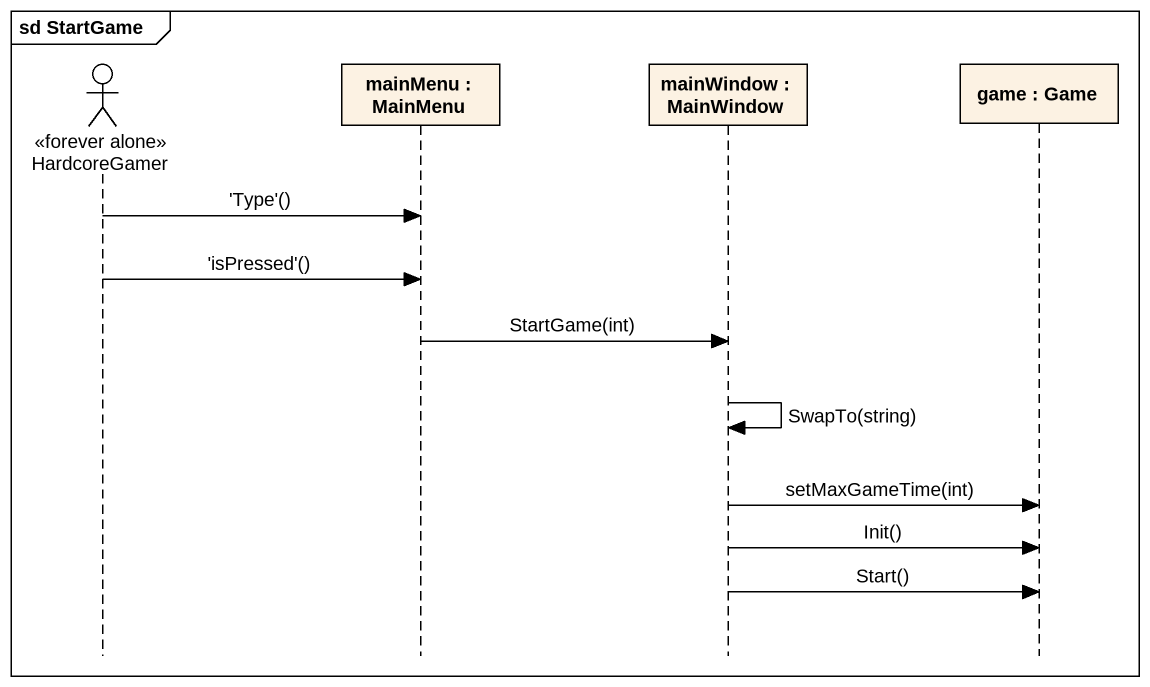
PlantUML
@startuml
mainframe sd StartGame
hide footbox
actor HardcoreGamer <<forever alone>>
participant "mainMenu : MainMenu" as mainMenu
participant "mainWindow : MainWindow" as mainWindow
participant "game : Game" as game

HardcoreGamer -> mainMenu : 'Type'()
HardcoreGamer -> mainMenu : 'isPressed'()
mainMenu -> mainWindow : StartGame(int)
mainWindow -> mainWindow : SwapTo(string)
mainWindow -> game : setMaxGameTime(int)
mainWindow -> game : Init()
mainWindow -> game : Start()
@enduml
